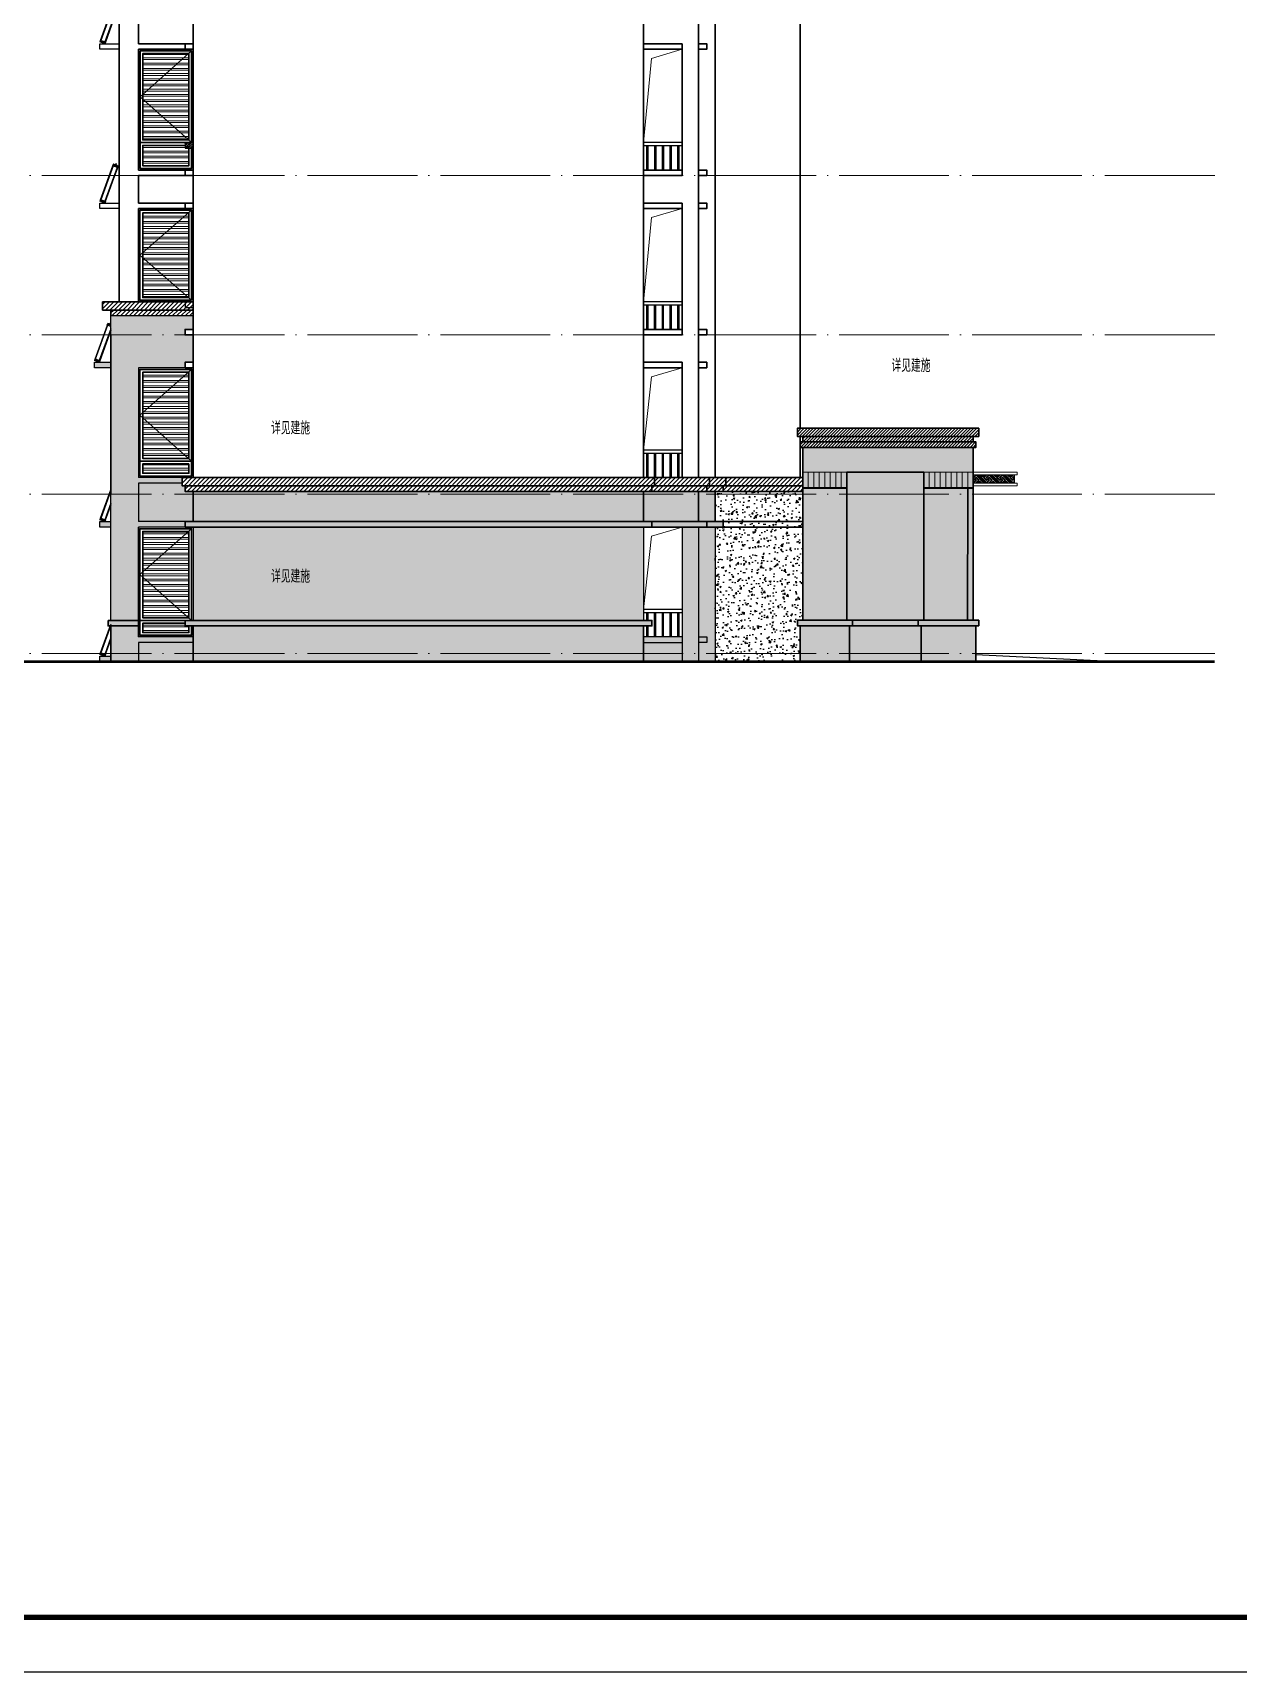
# Model space of a CAD drawing. Extents: x 27938 to 725830, y -209821 to 1628073.
# Drawn here: x 304195 to 326143, y -52418 to -22568 of the extents above; entities that cross this region are included whole.
import ezdxf
from ezdxf.xclip import XClip

# ---------------------------------------------------------------- set-up
doc = ezdxf.new("R2010")
doc.units = 0
doc.header["$LTSCALE"] = 1000
doc.header["$MEASUREMENT"] = 0
doc.header["$XCLIPFRAME"] = 0
doc.linetypes.add('DOTE', pattern=[2.42, 2, -0.2, 0.02, -0.2])
for name, color, linetype in [('3-剖面填充（细）', 250, 'Continuous'), ('5-平立面看线1', 45, 'Continuous'), ('PUB_TEXT', 4, 'Continuous'), ('Stair-栏杆', 142, 'Continuous'), ('图框', 140, 'Continuous'), ('实线层', 7, 'Continuous'), ('看线', 251, 'Continuous')]:
    doc.layers.add(name, color=color, linetype=linetype)
for name, color, linetype, lineweight in [('DOTE', 19, 'DOTE', 9), ('WINDOW', 144, 'Continuous', 15), ('栏杆', 163, 'Continuous', 5), ('立面-中轮廓线', 213, 'Continuous', 35), ('立面-普通轮廓', 7, 'Continuous', 18), ('立面-洞口示意', 152, 'Continuous', 13), ('立面-窗', 129, 'Continuous', 30), ('立面-窗开启线', 250, 'Continuous', 13)]:
    doc.layers.add(name, color=color, linetype=linetype, lineweight=lineweight)
doc.layers.add('yichutu', color=7, linetype='Continuous', true_color=0xffffff, plot=False)
doc.styles.add('_TCH_AXIS', font='COMPLEX', dxfattribs={"bigfont": 'GBCBIG'})

# ---------------------------------------------------------------- blocks, each defined once
blk = doc.blocks.new('TK')
at = {"layer": '图框'}
blk.add_lwpolyline([(465375, 548714), (549475, 548714), (549475, 489314), (465375, 489314)], close=True, dxfattribs=at)
blk.add_lwpolyline([(465375, 548714), (549475, 548714), (549475, 489314), (465375, 489314)], close=True, dxfattribs=at)
at = {"layer": '图框', "const_width": 100}
blk.add_lwpolyline([(548475, 490314), (548475, 547714), (467875, 547714), (467875, 490314)], close=True, dxfattribs=at)
blk = doc.blocks.new('yct-841-594-84100-59399.9999999999-100-1000.0')
at = {"layer": 'yichutu', "color": 7, "true_color": 0xffffff}
blk.add_lwpolyline([(0, 0), (0, 59400), (84100, 59400), (84100, 0)], close=True, dxfattribs=at)
blk = doc.blocks.new('A$C72460D02')
at = {"layer": '立面-窗开启线', "ltscale": 0.5, "true_color": 0x88471b}
h = blk.add_hatch(dxfattribs=at)
h.set_pattern_fill('ANSI32', color=36, scale=20, angle=135)
h.set_pattern_definition([(180, (-608810.5, -8451.04), (-7e-15, -95.25), []), (180, (-608842.25, -8419.29), (-7e-15, -95.25), [])])
edge = h.paths.add_edge_path()
edge.add_line((80, -98), (80, -1650))
edge.add_line((80, -1650), (920, -1650))
edge.add_line((920, -1646), (920, -80))
edge.add_line((920, -80), (80, -80))
h = blk.add_hatch(dxfattribs=at)
h.set_pattern_fill('ANSI32', color=36, scale=20, angle=135)
h.set_pattern_definition([(180, (-608810.5, -10146.04), (-7e-15, -95.25), []), (180, (-608842.25, -10114.29), (-7e-15, -95.25), [])])
edge = h.paths.add_edge_path()
edge.add_line((80, -1750), (80, -1920))
edge.add_line((80, -1920), (920, -1920))
edge.add_line((920, -1919), (920, -1750))
edge.add_line((920, -1750), (80, -1750))
at = {"layer": '立面-普通轮廓'}
blk.add_lwpolyline([(1000, -2000), (0, -2000), (0, 0), (1000, 0)], close=True, dxfattribs=at)
at = {"layer": '立面-窗'}
for points in [[(970, -1700), (30, -1700), (30, -30), (970, -30)], [(920, -1650), (80, -1650), (80, -80), (920, -80)], [(970, -1700), (30, -1700), (30, -1970), (970, -1970)], [(920, -1750), (80, -1750), (80, -1920), (920, -1920)]]:
    blk.add_lwpolyline(points, close=True, dxfattribs=at)
at = {"layer": '立面-窗开启线', "ltscale": 0.5}
blk.add_lwpolyline([(970, -30), (30, -865), (970, -1700)], dxfattribs=at)
blk = doc.blocks.new('A$C42D31391')
at = {"layer": '立面-窗开启线', "ltscale": 0.5, "true_color": 0x88471b}
h = blk.add_hatch(dxfattribs=at)
h.set_pattern_fill('ANSI32', color=36, scale=20, angle=135)
h.set_pattern_definition([(180, (-608810.5, -11651.04), (-7e-15, -95.25), []), (180, (-608842.25, -11619.29), (-7e-15, -95.25), [])])
edge = h.paths.add_edge_path()
edge.add_line((80, -80), (80, -1620))
edge.add_line((80, -1620), (920, -1620))
edge.add_line((920, -1614), (920, -80))
edge.add_line((920, -80), (80, -80))
at = {"layer": '立面-普通轮廓'}
blk.add_lwpolyline([(1000, -1700), (0, -1700), (0, 0), (1000, 0)], close=True, dxfattribs=at)
at = {"layer": '立面-窗'}
for points in [[(970, -1670), (30, -1670), (30, -30), (970, -30)], [(920, -1620), (80, -1620), (80, -80), (920, -80)]]:
    blk.add_lwpolyline(points, close=True, dxfattribs=at)
at = {"layer": '立面-窗开启线', "ltscale": 0.5}
blk.add_lwpolyline([(970, -30), (30, -850), (970, -1670)], dxfattribs=at)
blk = doc.blocks.new('A$C01192DFB')
at = {"layer": '实线层', "color": 5}
for p, q in [((-469, -397), (-244, 220)), ((-468, -397), (-243, 220)), ((-243, 220), (-468, -397)), ((-240, 219), (-465, -398)), ((-240, 219), (-464, -398)), ((-166, 192), (-391, -425)), ((-166, 192), (-390, -425)), ((-382, -428), (-157, 189)), ((-157, 189), (-381, -429)), ((-381, -429), (-156, 189)), ((-245, 221), (-235, 249)), ((-245, 221), (-235, 249)), ((-155, 188), (-245, 221)), ((-147, 211), (-237, 244)), ((-147, 212), (-236, 244)), ((-145, 216), (-235, 249)), ((-145, 217), (-235, 249)), ((-235, 249), (-235, 249)), ((-220, 221), (-219, 224)), ((-218, 219), (-220, 221)), ((-219, 214), (-214, 228)), ((-219, 224), (-216, 224)), ((-215, 219), (-218, 219)), ((-216, 224), (-214, 222)), ((-214, 222), (-215, 219)), ((-196, 238), (-203, 238)), ((-177, 228), (-203, 238)), ((-196, 238), (-189, 258)), ((-196, 238), (-181, 233)), ((-174, 252), (-189, 258)), ((-181, 233), (-174, 252)), ((-181, 233), (-177, 228)), ((-179, 200), (-174, 214)), ((-179, 206), (-178, 209)), ((-177, 204), (-179, 206)), ((-178, 209), (-176, 209)), ((-175, 204), (-177, 204)), ((-176, 209), (-174, 207)), ((-174, 207), (-175, 204)), ((-155, 188), (-145, 217)), ((-155, 188), (-145, 216)), ((-145, 216), (-145, 216)), ((-470, -396), (-480, -424)), ((-469, -397), (-480, -425)), ((-480, -424), (-480, -424)), ((-390, -457), (-480, -425)), ((-390, -457), (-480, -425)), ((-388, -453), (-478, -420)), ((-389, -453), (-478, -420)), ((-380, -429), (-470, -396)), ((-380, -429), (-468, -397)), ((-446, -408), (-451, -422)), ((-450, -413), (-451, -415)), ((-451, -415), (-449, -418)), ((-447, -412), (-450, -413)), ((-449, -418), (-447, -417)), ((-446, -414), (-447, -412)), ((-447, -417), (-446, -414)), ((-407, -429), (-408, -431)), ((-408, -431), (-406, -433)), ((-402, -424), (-407, -438)), ((-404, -428), (-407, -429)), ((-406, -433), (-403, -433)), ((-402, -430), (-404, -428)), ((-403, -433), (-402, -430)), ((-380, -429), (-390, -457)), ((-380, -429), (-390, -457)), ((-390, -457), (-390, -457))]:
    blk.add_line(p, q, dxfattribs=at)
for points in [[(-237, 244), (-237, 244), (-237, 244), (-236, 244), (-236, 244)], [(-147, 211), (-147, 212), (-147, 212), (-147, 212), (-147, 212)], [(-478, -420), (-478, -420), (-478, -420), (-478, -420), (-478, -420)], [(-388, -453), (-388, -453), (-388, -453), (-389, -453), (-389, -453)]]:
    blk.add_lwpolyline(points, dxfattribs=at)
for centre, radius in [((-217, 221), 10), ((-217, 221), 9.5), ((-177, 207), 10), ((-177, 207), 9.5), ((-448, -415), 9.5), ((-448, -415), 10), ((-405, -431), 10), ((-405, -431), 9.5)]:
    blk.add_circle(centre, radius, dxfattribs=at)
for centre, start, end in [((-235, 249), 70, 160), ((-145, 216), 340, 70), ((-480, -424), 160, 250), ((-390, -457), 250, 340)]:
    blk.add_arc(centre, 0.5, start, end, dxfattribs=at)
blk = doc.blocks.new('A$C51FD5CF4')
at = {"layer": '立面-窗开启线', "ltscale": 0.5, "true_color": 0x88471b}
h = blk.add_hatch(dxfattribs=at)
h.set_pattern_fill('ANSI32', color=36, scale=20, angle=135)
h.set_pattern_definition([(180, (-610810.5, -11532.04), (-7e-15, -95.25), []), (180, (-610842.25, -11500.29), (-7e-15, -95.25), [])])
edge = h.paths.add_edge_path()
edge.add_line((-920, -80), (-920, -1650))
edge.add_line((-920, -1650), (-80, -1650))
edge.add_line((-80, -1650), (-80, -80))
edge.add_line((-80, -80), (-920, -80))
h = blk.add_hatch(dxfattribs=at)
h.set_pattern_fill('ANSI32', color=36, scale=20, angle=135)
h.set_pattern_definition([(180, (-610810.5, -13227.04), (-7e-15, -95.25), []), (180, (-610842.25, -13195.29), (-7e-15, -95.25), [])])
edge = h.paths.add_edge_path()
edge.add_line((-920, -1750), (-920, -2120))
edge.add_line((-920, -2120), (-80, -2120))
edge.add_line((-80, -2118), (-80, -1750))
edge.add_line((-80, -1750), (-920, -1750))
at = {"layer": '立面-普通轮廓'}
blk.add_lwpolyline([(0, -2200), (-1000, -2200), (-1000, 0), (0, 0)], close=True, dxfattribs=at)
at = {"layer": '立面-窗'}
for points in [[(-30, -1700), (-970, -1700), (-970, -30), (-30, -30)], [(-80, -1650), (-920, -1650), (-920, -80), (-80, -80)], [(-30, -1700), (-970, -1700), (-970, -2170), (-30, -2170)], [(-80, -1750), (-920, -1750), (-920, -2120), (-80, -2120)]]:
    blk.add_lwpolyline(points, close=True, dxfattribs=at)
at = {"layer": '立面-窗开启线', "ltscale": 0.5}
blk.add_lwpolyline([(-30, -30), (-970, -865), (-30, -1700)], dxfattribs=at)
blk = doc.blocks.new('GDGDGD')
at = {"color": 7}
blk.add_lwpolyline([(350024, 14640), (349874, 14640), (349874, 14540), (350024, 14540)], dxfattribs=at)
at = {"layer": 'Stair-栏杆'}
for p, q in [((358924, 14640), (358224, 14640)), ((358924, 14580), (358224, 14580))]:
    blk.add_line(p, q, dxfattribs=at)
for points in [[(358279, 14580), (358279, 14140)], [(358309, 14140), (358309, 14580)], [(358419, 14580), (358419, 14140)], [(358449, 14140), (358449, 14580)], [(358559, 14580), (358559, 14140)], [(358589, 14140), (358589, 14580)], [(358699, 14580), (358699, 14140)], [(358729, 14140), (358729, 14580)], [(358839, 14580), (358839, 14140)], [(358869, 14140), (358869, 14580)]]:
    blk.add_lwpolyline(points, dxfattribs=at)
at = {"layer": '看线', "color": 2, "ltscale": 0.5}
blk.add_lwpolyline([(348674, 16340), (348324, 16340), (348324, 16440), (348674, 16440)], dxfattribs=at)
at = {"layer": '立面-中轮廓线'}
for p, q in [((348674, 16940), (348674, 14040)), ((349024, 16940), (349024, 16440)), ((350024, 16940), (350024, 14040)), ((358224, 16940), (358224, 14040)), ((359224, 16940), (359224, 14040)), ((359524, 16940), (359524, 14040)), ((361074, 16940), (361074, 14040)), ((350024, 16440), (349024, 16440)), ((358924, 16440), (358924, 14040)), ((349024, 16340), (349024, 14140)), ((350024, 16340), (349024, 16340)), ((350024, 14140), (349024, 14140)), ((350024, 14040), (349024, 14040))]:
    blk.add_line(p, q, dxfattribs=at)
for points in [[(350024, 16440), (349874, 16440), (349874, 16340), (350024, 16340)], [(359224, 16440), (359374, 16440), (359374, 16340), (359224, 16340)], [(350024, 14140), (349874, 14140), (349874, 14040), (350024, 14040)], [(359224, 14140), (359374, 14140), (359374, 14040), (359224, 14040)]]:
    blk.add_lwpolyline(points, close=True, dxfattribs=at)
for points in [[(358924, 16440), (358224, 16440)], [(358224, 16340), (358924, 16340)], [(358924, 14140), (358224, 14140)], [(358224, 14040), (358924, 14040)]]:
    blk.add_lwpolyline(points, dxfattribs=at)
ref = blk.add_blockref('A$C01192DFB', (348804, 16897))
XClip(ref).set_block_clipping_path([(-480.0299541872, -457.2449296495), (-130.0294295369, 313.7550703502)])
ref = blk.add_blockref('A$C51FD5CF4', (350024, 16340))
XClip(ref).set_block_clipping_path([(-0.0000093556, 0.0374167055), (-999.9999999993, 0.0374167055), (-999.9999999993, -2199.9999999997), (-0.0000093557, -2199.9999999997), (0.0000000006, -1799.9999999997), (-150.0000093557, -1799.9999999997), (-150.0000093557, -1700.0000000005), (0.0000000006, -1700.0000000004)])
blk = doc.blocks.new('A$C0A34545E')
at = {"layer": '栏杆'}
for p, q in [((0, 450), (0, 360)), ((345, 450), (345, 360)), ((0, 0), (0, 90)), ((157.5, 37.5), (157.5, 412.5)), ((187.5, 37.5), (187.5, 412.5)), ((345, 0), (345, 90))]:
    blk.add_line(p, q, dxfattribs=at)
for points in [[(0, 450), (345, 450)], [(0, 360), (37.5, 360)], [(0, 90), (37.5, 90)], [(0, 0), (345, 0)], [(37.5, 360), (37.5, 412.5)], [(37.5, 412.5), (157.5, 412.5)], [(37.5, 90), (37.5, 37.5)], [(37.5, 37.5), (157.5, 37.5)], [(307.5, 412.5), (187.5, 412.5)], [(307.5, 37.5), (187.5, 37.5)], [(307.5, 360), (307.5, 412.5)], [(345, 360), (307.5, 360)], [(345, 90), (307.5, 90)], [(307.5, 90), (307.5, 37.5)]]:
    blk.add_lwpolyline(points, dxfattribs=at)
blk = doc.blocks.new('A$C18B76059')
at = {"layer": '栏杆', "xscale": -1}
for p in [(397, 4590), (1927, 4590), (3457, 4590), (3967, 4590), (4477, 4590), (6007, 4590), (6517, 4590), (7537, 4590), (8047, 4590), (652, 3825), (1672, 3825), (2692, 3825), (3712, 3825), (4732, 3825), (5752, 3825), (6772, 3825), (7792, 3825), (397, 3570), (652, 3315), (1672, 3315), (1927, 3570), (2692, 3315), (3457, 3570), (3712, 3315), (3967, 3570), (4477, 3570), (4732, 3315), (5752, 3315), (6007, 3570), (6517, 3570), (6772, 3315), (7537, 3570), (7792, 3315), (8047, 3570), (397, 3060), (1927, 3060), (3457, 3060), (3967, 3060), (4477, 3060), (6007, 3060), (6517, 3060), (7537, 3060), (8047, 3060), (397, 2550), (397, 2550), (1927, 2550), (1927, 2550), (3457, 2550), (3457, 2550), (3967, 2550), (3967, 2550), (4477, 2550), (4477, 2550), (6007, 2550), (6007, 2550), (6517, 2550), (6517, 2550), (7537, 2550), (7537, 2550), (8047, 2550), (8047, 2550), (397, 1530), (397, 1530), (652, 1785), (1672, 1785), (1927, 1530), (1927, 1530), (2692, 1785), (3457, 1530), (3457, 1530), (3712, 1785), (3967, 1530), (3967, 1530), (4477, 1530), (4477, 1530), (4732, 1785), (5752, 1785), (6007, 1530), (6007, 1530), (6517, 1530), (6517, 1530), (6772, 1785), (7537, 1530), (7537, 1530), (7792, 1785), (8047, 1530), (8047, 1530), (397, 1020), (652, 1275), (1672, 1275), (1927, 1020), (2692, 1275), (3457, 1020), (3712, 1275), (3967, 1020), (4477, 1020), (4732, 1275), (5752, 1275), (6007, 1020), (6517, 1020), (6772, 1275), (7537, 1020), (7792, 1275), (8047, 1020), (397, 510), (1927, 510), (3457, 510), (3967, 510), (4477, 510), (6007, 510), (6517, 510), (7537, 510), (8047, 510), (652, 255), (1672, 255), (2692, 255), (3712, 255), (4732, 255), (5752, 255), (6772, 255), (7792, 255)]:
    blk.add_blockref('A$C0A34545E', p, dxfattribs=at)
at = {"layer": '栏杆'}
for p in [(562, 4590), (1072, 4590), (2092, 4590), (2602, 4590), (4642, 4590), (5152, 4590), (6682, 4590), (8212, 4590), (817, 3825), (1837, 3825), (2857, 3825), (3877, 3825), (4897, 3825), (5917, 3825), (6937, 3825), (7957, 3825), (562, 3570), (817, 3315), (1072, 3570), (1837, 3315), (2092, 3570), (2602, 3570), (2857, 3315), (3877, 3315), (4642, 3570), (4897, 3315), (5152, 3570), (5917, 3315), (6682, 3570), (6937, 3315), (7957, 3315), (8212, 3570), (562, 3060), (1072, 3060), (2092, 3060), (2602, 3060), (4642, 3060), (5152, 3060), (6682, 3060), (8212, 3060), (562, 2550), (562, 2550), (1072, 2550), (1072, 2550), (2092, 2550), (2092, 2550), (2602, 2550), (2602, 2550), (4642, 2550), (4642, 2550), (5152, 2550), (5152, 2550), (6682, 2550), (6682, 2550), (8212, 2550), (8212, 2550), (562, 1530), (562, 1530), (817, 1785), (1072, 1530), (1072, 1530), (1837, 1785), (2092, 1530), (2092, 1530), (2602, 1530), (2602, 1530), (2857, 1785), (3877, 1785), (4642, 1530), (4642, 1530), (4897, 1785), (5152, 1530), (5152, 1530), (5917, 1785), (6682, 1530), (6682, 1530), (6937, 1785), (7957, 1785), (8212, 1530), (8212, 1530), (562, 1020), (817, 1275), (1072, 1020), (1837, 1275), (2092, 1020), (2602, 1020), (2857, 1275), (3877, 1275), (4642, 1020), (4897, 1275), (5152, 1020), (5917, 1275), (6682, 1020), (6937, 1275), (7957, 1275), (8212, 1020), (562, 510), (1072, 510), (2092, 510), (2602, 510), (4642, 510), (5152, 510), (6682, 510), (8212, 510), (817, 255), (1837, 255), (2857, 255), (3877, 255), (4897, 255), (5917, 255), (6937, 255), (7957, 255)]:
    blk.add_blockref('A$C0A34545E', p, dxfattribs=at)
for p, rotation in [((0, 4732), 270), ((397, 4530), 180), ((652, 4785), 180), ((1672, 4785), 180), ((1530, 4732), 270), ((1927, 4530), 180), ((2692, 4785), 180), ((3060, 4732), 270), ((3457, 4530), 180), ((3712, 4785), 180), ((3570, 4732), 270), ((3967, 4530), 180), ((4080, 4732), 270), ((4477, 4530), 180), ((4732, 4785), 180), ((5752, 4785), 180), ((5610, 4732), 270), ((6007, 4530), 180), ((6120, 4732), 270), ((6517, 4530), 180), ((6772, 4785), 180), ((7140, 4732), 270), ((7537, 4530), 180), ((7792, 4785), 180), ((7650, 4732), 270), ((8047, 4530), 180), ((255, 4477), 270), ((960, 3877), 90), ((1470, 3877), 90), ((1275, 4477), 270), ((2490, 3877), 90), ((2295, 4477), 270), ((3000, 3877), 90), ((3315, 4477), 270), ((4335, 4477), 270), ((5040, 3877), 90), ((5550, 3877), 90), ((5355, 4477), 270), ((6375, 4477), 270), ((7080, 3877), 90), ((7395, 4477), 270), ((8610, 3877), 90), ((397, 4020), 180), ((652, 3765), 180), ((960, 3367), 90), ((1215, 3622), 90), ((1470, 3367), 90), ((1672, 3765), 180), ((1927, 4020), 180), ((2235, 3622), 90), ((2490, 3367), 90), ((2692, 3765), 180), ((3000, 3367), 90), ((3255, 3622), 90), ((3457, 4020), 180), ((3712, 3765), 180), ((3967, 4020), 180), ((4275, 3622), 90), ((4477, 4020), 180), ((4732, 3765), 180), ((5040, 3367), 90), ((5295, 3622), 90), ((5550, 3367), 90), ((5752, 3765), 180), ((6007, 4020), 180), ((6315, 3622), 90), ((6517, 4020), 180), ((6772, 3765), 180), ((7080, 3367), 90), ((7335, 3622), 90), ((7537, 4020), 180), ((7792, 3765), 180), ((8047, 4020), 180), ((8355, 3622), 90), ((8610, 3367), 90), ((0, 3202), 270), ((397, 3510), 180), ((397, 3510), 180), ((255, 3457), 270), ((652, 3255), 180), ((1275, 3457), 270), ((1672, 3255), 180), ((1530, 3202), 270), ((1927, 3510), 180), ((1927, 3510), 180), ((2295, 3457), 270), ((2692, 3255), 180), ((3060, 3202), 270), ((3457, 3510), 180), ((3457, 3510), 180), ((3315, 3457), 270), ((3712, 3255), 180), ((3570, 3202), 270), ((3967, 3510), 180), ((3967, 3510), 180), ((4080, 3202), 270), ((4477, 3510), 180), ((4477, 3510), 180), ((4335, 3457), 270), ((4732, 3255), 180), ((5355, 3457), 270), ((5752, 3255), 180), ((5610, 3202), 270), ((6007, 3510), 180), ((6007, 3510), 180), ((6120, 3202), 270), ((6517, 3510), 180), ((6517, 3510), 180), ((6375, 3457), 270), ((6772, 3255), 180), ((7140, 3202), 270), ((7537, 3510), 180), ((7537, 3510), 180), ((7395, 3457), 270), ((7792, 3255), 180), ((7650, 3202), 270), ((8047, 3510), 180), ((8047, 3510), 180), ((0, 2692), 270), ((652, 2745), 180), ((1215, 2602), 90), ((1672, 2745), 180), ((1530, 2692), 270), ((2235, 2602), 90), ((2692, 2745), 180), ((3255, 2602), 90), ((3060, 2692), 270), ((3712, 2745), 180), ((3570, 2692), 270), ((4275, 2602), 90), ((4080, 2692), 270), ((4732, 2745), 180), ((5295, 2602), 90), ((5752, 2745), 180), ((5610, 2692), 270), ((6315, 2602), 90), ((6120, 2692), 270), ((6772, 2745), 180), ((7335, 2602), 90), ((7140, 2692), 270), ((7792, 2745), 180), ((7650, 2692), 270), ((8355, 2602), 90), ((397, 2490), 180), ((255, 2437), 270), ((1275, 2437), 270), ((1927, 2490), 180), ((2295, 2437), 270), ((3457, 2490), 180), ((3315, 2437), 270), ((3967, 2490), 180), ((4477, 2490), 180), ((4335, 2437), 270), ((5355, 2437), 270), ((6007, 2490), 180), ((6517, 2490), 180), ((6375, 2437), 270), ((7537, 2490), 180), ((7395, 2437), 270), ((8047, 2490), 180), ((397, 1980), 180), ((960, 1837), 90), ((1215, 1582), 90), ((1470, 1837), 90), ((1927, 1980), 180), ((2235, 1582), 90), ((2490, 1837), 90), ((3000, 1837), 90), ((3255, 1582), 90), ((3457, 1980), 180), ((3967, 1980), 180), ((4275, 1582), 90), ((4477, 1980), 180), ((5040, 1837), 90), ((5295, 1582), 90), ((5550, 1837), 90), ((6007, 1980), 180), ((6315, 1582), 90), ((6517, 1980), 180), ((7080, 1837), 90), ((7335, 1582), 90), ((7537, 1980), 180), ((8047, 1980), 180), ((8355, 1582), 90), ((8610, 1837), 90), ((0, 1672), 270), ((397, 1470), 180), ((255, 1417), 270), ((652, 1725), 180), ((1275, 1417), 270), ((1672, 1725), 180), ((1530, 1672), 270), ((1927, 1470), 180), ((2295, 1417), 270), ((2692, 1725), 180), ((3060, 1672), 270), ((3457, 1470), 180), ((3315, 1417), 270), ((3712, 1725), 180), ((3570, 1672), 270), ((3967, 1470), 180), ((4080, 1672), 270), ((4477, 1470), 180), ((4335, 1417), 270), ((4732, 1725), 180), ((5355, 1417), 270), ((5752, 1725), 180), ((5610, 1672), 270), ((6007, 1470), 180), ((6120, 1672), 270), ((6517, 1470), 180), ((6375, 1417), 270), ((6772, 1725), 180), ((7140, 1672), 270), ((7537, 1470), 180), ((7395, 1417), 270), ((7792, 1725), 180), ((7650, 1672), 270), ((8047, 1470), 180), ((0, 1162), 270), ((652, 1215), 180), ((1215, 562), 90), ((1672, 1215), 180), ((1530, 1162), 270), ((2235, 562), 90), ((2692, 1215), 180), ((3255, 562), 90), ((3060, 1162), 270), ((3712, 1215), 180), ((3570, 1162), 270), ((4275, 562), 90), ((4080, 1162), 270), ((4732, 1215), 180), ((5295, 562), 90), ((5752, 1215), 180), ((5610, 1162), 270), ((6315, 562), 90), ((6120, 1162), 270), ((6772, 1215), 180), ((7335, 562), 90), ((7140, 1162), 270), ((7792, 1215), 180), ((7650, 1162), 270), ((8355, 562), 90), ((397, 450), 180), ((960, 307), 90), ((1470, 307), 90), ((1927, 450), 180), ((2490, 307), 90), ((3000, 307), 90), ((3457, 450), 180), ((3967, 450), 180), ((4477, 450), 180), ((5040, 307), 90), ((5550, 307), 90), ((6007, 450), 180), ((6517, 450), 180), ((7080, 307), 90), ((7537, 450), 180), ((8047, 450), 180), ((8610, 307), 90)]:
    blk.add_blockref('A$C0A34545E', p, dxfattribs=dict(at, rotation=rotation))
at = {"layer": '栏杆', "xscale": -1}
for p, rotation in [((960, 4732), 90), ((562, 4530), 180), ((817, 4785), 180), ((1470, 4732), 90), ((1072, 4530), 180), ((1837, 4785), 180), ((2490, 4732), 90), ((2092, 4530), 180), ((3000, 4732), 90), ((2602, 4530), 180), ((2857, 4785), 180), ((3877, 4785), 180), ((5040, 4732), 90), ((4642, 4530), 180), ((4897, 4785), 180), ((5550, 4732), 90), ((5152, 4530), 180), ((5917, 4785), 180), ((7080, 4732), 90), ((6682, 4530), 180), ((6937, 4785), 180), ((7957, 4785), 180), ((8610, 4732), 90), ((8212, 4530), 180), ((0, 3877), 270), ((1215, 4477), 90), ((1530, 3877), 270), ((2235, 4477), 90), ((3255, 4477), 90), ((3060, 3877), 270), ((3570, 3877), 270), ((4275, 4477), 90), ((4080, 3877), 270), ((5295, 4477), 90), ((5610, 3877), 270), ((6315, 4477), 90), ((6120, 3877), 270), ((7335, 4477), 90), ((7140, 3877), 270), ((7650, 3877), 270), ((8355, 4477), 90), ((0, 3367), 270), ((255, 3622), 270), ((562, 4020), 180), ((817, 3765), 180), ((1072, 4020), 180), ((1275, 3622), 270), ((1530, 3367), 270), ((1837, 3765), 180), ((2092, 4020), 180), ((2295, 3622), 270), ((2602, 4020), 180), ((2857, 3765), 180), ((3060, 3367), 270), ((3315, 3622), 270), ((3570, 3367), 270), ((3877, 3765), 180), ((4080, 3367), 270), ((4335, 3622), 270), ((4642, 4020), 180), ((4897, 3765), 180), ((5152, 4020), 180), ((5355, 3622), 270), ((5610, 3367), 270), ((5917, 3765), 180), ((6120, 3367), 270), ((6375, 3622), 270), ((6682, 4020), 180), ((6937, 3765), 180), ((7140, 3367), 270), ((7395, 3622), 270), ((7650, 3367), 270), ((7957, 3765), 180), ((8212, 4020), 180), ((960, 3202), 90), ((562, 3510), 180), ((562, 3510), 180), ((1215, 3457), 90), ((817, 3255), 180), ((1470, 3202), 90), ((1072, 3510), 180), ((1072, 3510), 180), ((2235, 3457), 90), ((1837, 3255), 180), ((2490, 3202), 90), ((2092, 3510), 180), ((2092, 3510), 180), ((3000, 3202), 90), ((2602, 3510), 180), ((2602, 3510), 180), ((3255, 3457), 90), ((2857, 3255), 180), ((4275, 3457), 90), ((3877, 3255), 180), ((5040, 3202), 90), ((4642, 3510), 180), ((4642, 3510), 180), ((5295, 3457), 90), ((4897, 3255), 180), ((5550, 3202), 90), ((5152, 3510), 180), ((5152, 3510), 180), ((6315, 3457), 90), ((5917, 3255), 180), ((7080, 3202), 90), ((6682, 3510), 180), ((6682, 3510), 180), ((7335, 3457), 90), ((6937, 3255), 180), ((8355, 3457), 90), ((7957, 3255), 180), ((8610, 3202), 90), ((8212, 3510), 180), ((8212, 3510), 180), ((255, 2602), 270), ((960, 2692), 90), ((817, 2745), 180), ((1470, 2692), 90), ((1275, 2602), 270), ((1837, 2745), 180), ((2490, 2692), 90), ((2295, 2602), 270), ((3000, 2692), 90), ((2857, 2745), 180), ((3315, 2602), 270), ((3877, 2745), 180), ((4335, 2602), 270), ((5040, 2692), 90), ((4897, 2745), 180), ((5550, 2692), 90), ((5355, 2602), 270), ((5917, 2745), 180), ((6375, 2602), 270), ((7080, 2692), 90), ((6937, 2745), 180), ((7395, 2602), 270), ((7957, 2745), 180), ((8610, 2692), 90), ((562, 2490), 180), ((1215, 2437), 90), ((1072, 2490), 180), ((2235, 2437), 90), ((2092, 2490), 180), ((2602, 2490), 180), ((3255, 2437), 90), ((4275, 2437), 90), ((4642, 2490), 180), ((5295, 2437), 90), ((5152, 2490), 180), ((6315, 2437), 90), ((6682, 2490), 180), ((7335, 2437), 90), ((8355, 2437), 90), ((8212, 2490), 180), ((0, 1837), 270), ((255, 1582), 270), ((562, 1980), 180), ((1072, 1980), 180), ((1275, 1582), 270), ((1530, 1837), 270), ((2092, 1980), 180), ((2295, 1582), 270), ((2602, 1980), 180), ((3060, 1837), 270), ((3315, 1582), 270), ((3570, 1837), 270), ((4080, 1837), 270), ((4335, 1582), 270), ((4642, 1980), 180), ((5152, 1980), 180), ((5355, 1582), 270), ((5610, 1837), 270), ((6120, 1837), 270), ((6375, 1582), 270), ((6682, 1980), 180), ((7140, 1837), 270), ((7395, 1582), 270), ((7650, 1837), 270), ((8212, 1980), 180), ((960, 1672), 90), ((562, 1470), 180), ((1215, 1417), 90), ((817, 1725), 180), ((1470, 1672), 90), ((1072, 1470), 180), ((2235, 1417), 90), ((1837, 1725), 180), ((2490, 1672), 90), ((2092, 1470), 180), ((3000, 1672), 90), ((2602, 1470), 180), ((3255, 1417), 90), ((2857, 1725), 180), ((4275, 1417), 90), ((3877, 1725), 180), ((5040, 1672), 90), ((4642, 1470), 180), ((5295, 1417), 90), ((4897, 1725), 180), ((5550, 1672), 90), ((5152, 1470), 180), ((6315, 1417), 90), ((5917, 1725), 180), ((7080, 1672), 90), ((6682, 1470), 180), ((7335, 1417), 90), ((6937, 1725), 180), ((8355, 1417), 90), ((7957, 1725), 180), ((8610, 1672), 90), ((8212, 1470), 180), ((255, 562), 270), ((960, 1162), 90), ((817, 1215), 180), ((1470, 1162), 90), ((1275, 562), 270), ((1837, 1215), 180), ((2490, 1162), 90), ((2295, 562), 270), ((3000, 1162), 90), ((2857, 1215), 180), ((3315, 562), 270), ((3877, 1215), 180), ((4335, 562), 270), ((5040, 1162), 90), ((4897, 1215), 180), ((5550, 1162), 90), ((5355, 562), 270), ((5917, 1215), 180), ((6375, 562), 270), ((7080, 1162), 90), ((6937, 1215), 180), ((7395, 562), 270), ((7957, 1215), 180), ((8610, 1162), 90), ((0, 307), 270), ((562, 450), 180), ((1072, 450), 180), ((1530, 307), 270), ((2092, 450), 180), ((2602, 450), 180), ((3060, 307), 270), ((3570, 307), 270), ((4080, 307), 270), ((4642, 450), 180), ((5152, 450), 180), ((5610, 307), 270), ((6120, 307), 270), ((6682, 450), 180), ((7140, 307), 270), ((7650, 307), 270), ((8212, 450), 180)]:
    blk.add_blockref('A$C0A34545E', p, dxfattribs=dict(at, rotation=rotation))
blk = doc.blocks.new('A$C44424E64')
at = {"layer": 'WINDOW', "color": 8}
ref = blk.add_blockref('A$C18B76059', (1324, 1970), dxfattribs=dict(at, xscale=-0.6666666666666669, yscale=0.6666666666666669, zscale=0.6666666666666667, rotation=134.9999999999999))
XClip(ref).set_block_clipping_path([(3580.2591819495, 598.8396887576), (685.7145168341, 3493.3843538732), (526.6154910668, 3334.285328106), (3421.1601561825, 439.7406629905)])
ref = blk.add_blockref('A$C18B76059', (3968, 1970), dxfattribs=dict(at, xscale=-0.6666666666666669, yscale=0.6666666666666669, zscale=0.6666666666666667, rotation=134.9999999999999))
XClip(ref).set_block_clipping_path([(3580.2591819495, 598.8396887576), (518.7848702534, 3660.3140004537), (359.6858444863, 3501.2149746866), (3421.1601561825, 439.7406629905)])
ref = blk.add_blockref('A$C18B76059', (6613, 1970), dxfattribs=dict(at, xscale=-0.6666666666666669, yscale=0.6666666666666669, zscale=0.6666666666666667, rotation=134.9999999999999))
XClip(ref).set_block_clipping_path([(3580.2591819495, 598.8396887576), (518.7848702534, 3660.3140004537), (359.6858444863, 3501.2149746866), (3421.1601561825, 439.7406629905)])
ref = blk.add_blockref('A$C18B76059', (9257, 1970), dxfattribs=dict(at, xscale=-0.6666666666666669, yscale=0.6666666666666669, zscale=0.6666666666666667, rotation=134.9999999999999))
XClip(ref).set_block_clipping_path([(2983.3842314337, 1195.7146392731), (518.7848702534, 3660.3140004537), (359.6858444863, 3501.2149746866), (2824.2852056667, 1036.6156135062)])
blk = doc.blocks.new('FGDGFDGDDS')
at = {"layer": '3-剖面填充（细）'}
h = blk.add_hatch(dxfattribs=at)
h.set_pattern_fill('ANSI31', color=256, scale=25)
h.set_pattern_definition([(45, (-782968.27, -751843.338), (-28.0633004, 28.0633004), [])])
h.paths.add_polyline_path([(340700, 18737), (340700, 18837), (340750, 18837), (340750, 18937), (340650, 18937), (340650, 19087), (343951, 19087), (343951, 18937), (343851, 18937), (343851, 18837), (343901, 18837), (343901, 18737)])
at = {"layer": '3-剖面填充（细）', "true_color": 0x636466}
h = blk.add_hatch(dxfattribs=at)
h.set_pattern_fill('CROSS', color=251, scale=30)
h.set_pattern_definition([(0, (-24686.066, -145838.703), (47.625, 47.625), [23.8125, -71.4375]), (90, (-24674.16, -145850.61), (-47.625, 47.625), [23.8125, -71.4375])])
h.paths.add_polyline_path([(340700, 14837), (340700, 15490), (340650, 15490), (340650, 15590), (340751, 15590), (340750, 18737), (343850, 18737), (343851, 15590), (343950, 15590), (343951, 15490), (343900, 15490), (343900, 14990), (343900, 14990), (343900, 14837)])
for q in [(343900, 14959), (343901, 14834)]:
    blk.add_line((346350, 14837), q)
at = {"layer": '立面-中轮廓线', "color": 2}
for p, q in [((343850, 19087), (340750, 19087)), ((343850, 18937), (340750, 18937)), ((343850, 18837), (340750, 18837)), ((343850, 18737), (340750, 18737)), ((340750, 18287), (340750, 18737)), ((343850, 18737), (343850, 15590)), ((340751, 15590), (340750, 18287)), ((341550, 15590), (341551, 18287)), ((342952, 18287), (341551, 18287)), ((342952, 18287), (342952, 15590)), ((343751, 17987), (343750, 15590)), ((342851, 15590), (340650, 15590)), ((342951, 15590), (343850, 15590)), ((342851, 15490), (340650, 15490)), ((342901, 15490), (343900, 15490)), ((343901, 14838), (340700, 14838))]:
    blk.add_line(p, q, dxfattribs=at)
for points in [[(340750, 19087), (340650, 19087), (340650, 18937), (340750, 18937), (340750, 18837), (340700, 18837), (340700, 18737), (340750, 18737)], [(343851, 19087), (343951, 19087), (343951, 18937), (343851, 18937), (343851, 18837), (343901, 18837), (343901, 18737), (343851, 18737)], [(340700, 14838), (340700, 14990), (340700, 14990), (340700, 15490), (340650, 15490), (340650, 15590), (340751, 15590)], [(341601, 14838), (341601, 14990), (341601, 14990), (341601, 15490), (341651, 15490), (341651, 15590), (341550, 15590)], [(342901, 14838), (342901, 14990), (342901, 14990), (342901, 15490), (342851, 15490), (342851, 15590), (342951, 15590)], [(343901, 14837), (343900, 14990), (343900, 14990), (343901, 15490), (343951, 15490), (343951, 15590), (343850, 15590)]]:
    blk.add_lwpolyline(points, dxfattribs=at)
at = {"layer": '立面-普通轮廓', "color": 252, "true_color": 0x939598}
for p, q in [((340751, 18287), (341551, 18287)), ((340751, 18007), (340751, 18287)), ((340849, 18007), (340849, 18287)), ((340949, 18007), (340949, 18287)), ((341049, 18007), (341049, 18287)), ((341149, 18007), (341149, 18287)), ((341249, 18007), (341249, 18287)), ((341349, 18007), (341349, 18287)), ((341449, 18007), (341449, 18287)), ((341551, 18287), (341551, 18287)), ((341551, 18007), (341551, 18287)), ((342952, 18287), (343851, 18287)), ((342952, 18007), (342952, 18287)), ((343051, 18007), (343051, 18287)), ((343151, 18007), (343151, 18287)), ((343251, 18007), (343251, 18287)), ((343351, 18007), (343351, 18287)), ((343451, 18007), (343451, 18287)), ((343551, 18007), (343551, 18287)), ((343651, 18007), (343651, 18287)), ((343751, 18007), (343751, 18287)), ((343851, 18287), (343851, 18287)), ((343851, 18007), (343851, 18287)), ((340751, 18007), (341551, 18007)), ((340751, 17987), (341551, 17987)), ((340771, 18007), (340771, 17987)), ((341531, 18007), (341531, 17987)), ((342952, 18007), (343851, 18007)), ((342952, 17987), (343851, 17987)), ((342972, 18007), (342972, 17987)), ((343831, 18007), (343831, 17987))]:
    blk.add_line(p, q, dxfattribs=at)
at = {"layer": '立面-普通轮廓', "color": 4}
for p, q in [((343850, 18239), (344651, 18239)), ((343850, 18089), (344651, 18089))]:
    blk.add_line(p, q, dxfattribs=at)
blk.add_lwpolyline([(343850, 18289), (344651, 18289), (344651, 18239), (344601, 18239), (344601, 18089), (344651, 18089), (344651, 18039), (343850, 18039)], dxfattribs=at)
at = {"layer": '栏杆', "color": 8}
ref = blk.add_blockref('A$C44424E64', (344601, 18089), dxfattribs=dict(at, xscale=-1))
XClip(ref).set_block_clipping_path([(-0.0000000001, 0), (-0.0000000001, 75.001218815), (-0.0000000001, 118.6849224028), (-0.0000000001, 150.0008437444), (750.53298124, 149.9595289983), (750.2089675616, -0.8394176274)])

msp = doc.modelspace()

# ---------------------------------------------------------------- hatches: boundary and pattern name
at = {"layer": '3-剖面填充（细）'}
h = msp.add_hatch(dxfattribs=at)
h.set_pattern_fill('ANSI31', color=256, scale=15)
h.set_pattern_definition([(45, (-243341.421, -77844.084), (-16.8379802, 16.8379802), [])])
h.paths.add_polyline_path([(307116.6, -24668.1), (306966.6, -24668.1), (306966.6, -24568.1), (307116.6, -24568.1)])
h = msp.add_hatch(dxfattribs=at)
h.set_pattern_fill('混凝土', color=251, scale=40)
h.set_pattern_definition([(50, (-264754.92, -39132.08), (286.90407, -25.10085), [30, -330]), (355, (-264754.92, -39132.08), (-55.50053, 300.87685), [24, -264]), (100.4514, (-264731, -39134.18), (231.40375, 275.77582), [25.49608, -280.45684]), (46.1842, (-264754.92, -39052.1), (426.89642, -66.2076), [45, -495]), (96.6356, (-264719.35, -39057.6), (373.86508, 389.64715), [38.2441, -420.6852]), (351.1842, (-264754.9, -39052.1), (373.86478, 389.64744), [36, -396]), (21, (-264714.92, -39072.08), (238.76282, -161.04756), [30, -330]), (326, (-264714.92, -39072.08), (97.32613, 290.06002), [24, -264]), (71.4514, (-264695.02, -39085.5), (336.08905, 129.0122), [25.49608, -280.45684]), (37.5, (-264754.92, -39132.08), (4.863942, 133.157542), [0, -260.8, 0, -268, 0, -265]), (7.5, (-264754.92, -39132.08), (105.227815, 157.764685), [0, -152.8, 0, -254.8, 0, -101]), (327.5, (-264844.12, -39132.08), (213.528974, -9.021949), [0, -100, 0, -312, 0, -414]), (317.5, (-264884.12, -39132.08), (233.27447, 40.04199), [0, -130, 0, -207.2, 0, -294])])
h.paths.add_polyline_path([(306116.6, -31568), (307116.6, -31568.1), (307116.6, -33268.1), (306966.6, -33268.1), (306966.6, -33368.1), (307116.6, -33368.1), (307116.6, -33568.1), (306116.6, -33568.1)], flags=16)
h.paths.add_polyline_path([(315316.6, -31568.1), (316016.6, -31568.1), (316016.6, -33568.1), (315316.6, -33568.1), (315316.6, -33368.1), (315466.6, -33368.1), (315466.6, -33268.1), (315316.6, -33268.1)])
h.paths.add_polyline_path([(316766.6, -31468.1), (316766.6, -31568.1), (316616.6, -31568.1), (316616.6, -33368.1), (316616.6, -33368.1), (316616.6, -34018.1), (305416.6, -34018.1), (305416.6, -33918.1), (305616.6, -33918.1), (305616.6, -33368.1), (305566.6, -33368.1), (305566.6, -33268.1), (305616.6, -33268.1), (305616.6, -31568.1), (305416.6, -31568.1), (305416.6, -31468.1), (305616.6, -31468.1), (305616.6, -28668), (305316.6, -28668), (305316.6, -28568), (305616.6, -28568), (305616.6, -27718.1), (307116.6, -27718.1), (307116.6, -27968.1), (306966.6, -27968.1), (306966.6, -28068.1), (307116.6, -28068.1), (307116.6, -28568.1), (306966.6, -28568.1), (306966.6, -28668), (306116.6, -28668), (306116.6, -30668.1), (306916.6, -30668.1), (306916.6, -30818.1), (306966.6, -30818.1), (306966.6, -30918.1), (316616.6, -30918.1), (316616.6, -31468.1)])
h = msp.add_hatch(dxfattribs=at)
h.set_pattern_fill('ANSI31', color=256, scale=35)
h.set_pattern_definition([(45, (-127550, -72044.084), (-39.2886205, 39.2886205), [])])
h.paths.add_polyline_path([(307116.6, -27618.1), (307116.6, -27468.1), (305466.6, -27468.1), (305466.6, -27618.1)])
h = msp.add_hatch(dxfattribs=at)
h.set_pattern_fill('ANSI31', color=256, scale=35)
h.set_pattern_definition([(45, (-127400, -72194.084), (-39.2886205, 39.2886205), [])])
h.paths.add_polyline_path([(307116.6, -27718.1), (307116.6, -27618.1), (305616.6, -27618.1), (305616.6, -27718.1)])
h = msp.add_hatch(dxfattribs=at)
h.set_pattern_fill('ANSI31', color=256, scale=35)
h.set_pattern_definition([(45, (-138300, -75244.084), (-39.2886205, 39.2886205), [])])
h.paths.add_polyline_path([(306966.6, -30918.1), (306966.6, -30818.1), (306916.6, -30818.1), (306916.6, -30668.1), (316816.6, -30668.1), (316816.6, -30818.1), (316766.6, -30818.1), (316766.6, -30918.1)])
h = msp.add_hatch(dxfattribs=at)
h.set_pattern_fill('ANSI31', color=256, scale=35)
h.set_pattern_definition([(45, (-22533.89, -57544.084), (-39.2886205, 39.2886205), [])])
h.paths.add_polyline_path([(316766.6, -30818.1), (316816.6, -30818.1), (316816.6, -30668.1), (316766.6, -30668.1), (316766.6, -30668), (318216.5, -30668), (318216.5, -30918), (316766.6, -30918)])
h = msp.add_hatch(dxfattribs=at)
h.set_pattern_fill('混凝土', color=251, scale=40)
h.set_pattern_definition([(50, (-22533.9, -57544.08), (286.90407, -25.10085), [30, -330]), (355, (-22533.9, -57544.08), (-55.50053, 300.87685), [24, -264]), (100.4514, (-22509.98, -57546.18), (231.40375, 275.77582), [25.49608, -280.45684]), (46.1842, (-22533.9, -57464.1), (426.89642, -66.2076), [45, -495]), (96.6356, (-22498.3, -57469.6), (373.8651, 389.64715), [38.2441, -420.6852]), (351.1842, (-22533.9, -57464.1), (373.8648, 389.64744), [36, -396]), (21, (-22493.9, -57484.08), (238.76282, -161.04756), [30, -330]), (326, (-22493.9, -57484.08), (97.32613, 290.06002), [24, -264]), (71.4514, (-22474, -57497.5), (336.08905, 129.0122), [25.49608, -280.45684]), (37.5, (-22533.89, -57544.08), (4.863942, 133.15754), [0, -260.8, 0, -268, 0, -265]), (7.5, (-22533.89, -57544.08), (105.227815, 157.764685), [0, -152.8, 0, -254.8, 0, -101]), (327.5, (-22623.09, -57544.08), (213.528974, -9.02195), [0, -100, 0, -312, 0, -414]), (317.5, (-22663.09, -57544.08), (233.27447, 40.04199), [0, -130, 0, -207.2, 0, -294])])
h.paths.add_polyline_path([(318216.5, -30918), (318216.5, -33265), (318116.5, -33265), (318116.5, -33364.8), (318166.5, -33364.8), (318166.5, -34018.1), (316616.6, -34018.1), (316616.4, -31568.1), (316766.6, -31568.1), (316766.6, -31468.1), (316616.6, -31468.1), (316616.6, -30918.1)])

# ---------------------------------------------------------------- linework, layer by layer
at = {"color": 7}
msp.add_lwpolyline([(307116.6, -27468.1), (306966.6, -27468.1), (306966.6, -27568.1), (307116.6, -27568.1)], dxfattribs=at)
at = {"layer": '3-剖面填充（细）'}
msp.add_line((305616.6, -27718.1), (307116.6, -27718.1), dxfattribs=at)
at = {"layer": '5-平立面看线1', "color": 1, "ltscale": 0.8, "const_width": 50}
msp.add_lwpolyline([(273316.6, -34018.1), (325716.6, -34018.1)], dxfattribs=at)
at = {"layer": 'DOTE', "linetype": 'DOTE'}
for p, q in [((325716.6, -25168.1), (273316.6, -25168.1)), ((325716.6, -28068.1), (273316.6, -28068.1)), ((325716.6, -30968.1), (273316.6, -30968.1)), ((325716.6, -33868.1), (273316.6, -33868.1))]:
    msp.add_line(p, q, dxfattribs=at)
at = {"layer": 'Stair-栏杆'}
for p, q in [((316016.6, -27468.1), (315316.6, -27468.1)), ((316016.6, -27528.1), (315316.6, -27528.1)), ((316016.6, -30168.1), (315316.6, -30168.1)), ((316016.6, -30228.1), (315316.6, -30228.1)), ((316016.6, -33068.1), (315316.6, -33068.1)), ((316016.6, -33128.1), (315316.6, -33128.1))]:
    msp.add_line(p, q, dxfattribs=at)
for points in [[(315371.6, -27528.1), (315371.6, -27968.1)], [(315401.6, -27968.1), (315401.6, -27528.1)], [(315511.6, -27528.1), (315511.6, -27968.1)], [(315541.6, -27968.1), (315541.6, -27528.1)], [(315651.6, -27528.1), (315651.6, -27968.1)], [(315681.6, -27968.1), (315681.6, -27528.1)], [(315791.6, -27528.1), (315791.6, -27968.1)], [(315821.6, -27968.1), (315821.6, -27528.1)], [(315931.6, -27528.1), (315931.6, -27968.1)], [(315961.6, -27968.1), (315961.6, -27528.1)], [(315371.6, -30228.1), (315371.6, -30668.1)], [(315401.6, -30668.1), (315401.6, -30228.1)], [(315511.6, -30228.1), (315511.6, -30668.1)], [(315541.6, -30668.1), (315541.6, -30228.1)], [(315651.6, -30228.1), (315651.6, -30668.1)], [(315681.6, -30668.1), (315681.6, -30228.1)], [(315791.6, -30228.1), (315791.6, -30668.1)], [(315821.6, -30668.1), (315821.6, -30228.1)], [(315931.6, -30228.1), (315931.6, -30668.1)], [(315961.6, -30668.1), (315961.6, -30228.1)], [(315371.6, -33128.1), (315371.6, -33268.1)], [(315401.6, -33268.1), (315401.6, -33128.1)], [(315511.6, -33128.1), (315511.6, -33568.1)], [(315541.6, -33568.1), (315541.6, -33128.1)], [(315651.6, -33128.1), (315651.6, -33568.1)], [(315681.6, -33568.1), (315681.6, -33128.1)], [(315791.6, -33128.1), (315791.6, -33568.1)], [(315821.6, -33568.1), (315821.6, -33128.1)], [(315931.6, -33128.1), (315931.6, -33568.1)], [(315961.6, -33568.1), (315961.6, -33128.1)], [(315371.6, -33368.1), (315371.6, -33568.1)], [(315401.6, -33568.1), (315401.6, -33368.1)]]:
    msp.add_lwpolyline(points, dxfattribs=at)
at = {"layer": '看线', "color": 30}
for p, q in [((306116.6, -28668), (306116.6, -30668.1)), ((307116.6, -28668), (306116.6, -28668)), ((306916.6, -30668.1), (306116.6, -30668.1)), ((306916.6, -30768.1), (306116.6, -30768.1)), ((306116.6, -30768.1), (306116.6, -31468)), ((306966.6, -31468), (306116.6, -31468)), ((306116.6, -31568), (306116.6, -33568.1)), ((306966.6, -31568.1), (306116.6, -31568)), ((307116.6, -31568.1), (307116.6, -33268.1)), ((315316.6, -31568.1), (315316.6, -33268.1)), ((316016.6, -31568.1), (316016.6, -34018.1)), ((316316.6, -31568.1), (316316.6, -34018.1)), ((316616.6, -31568.1), (316616.6, -34018.1)), ((307116.6, -33568.1), (306116.6, -33568.1)), ((307116.6, -33668.1), (306116.6, -33668.1)), ((306116.6, -33668.1), (306116.6, -34018.1))]:
    msp.add_line(p, q, dxfattribs=at)
at = {"layer": '看线', "color": 2, "ltscale": 0.5}
for points in [[(305766.6, -25768), (305416.6, -25768), (305416.6, -25668), (305766.6, -25668)], [(305616.6, -28668), (305316.6, -28668), (305316.6, -28568), (305616.6, -28568)], [(305616.6, -31568.1), (305416.6, -31568.1), (305416.6, -31468.1), (305616.6, -31468.1)], [(305616.6, -34018.1), (305416.6, -34018.1), (305416.6, -33918.1), (305616.6, -33918.1)]]:
    msp.add_lwpolyline(points, dxfattribs=at)
at = {"layer": '看线', "color": 30}
for points in [[(305616.6, -33268.1), (305616.6, -27718.1)], [(316016.6, -33568.1), (315316.6, -33568.1)], [(315316.6, -33668.1), (316016.6, -33668.1)], [(316316.6, -33568.1), (316466.6, -33568.1), (316466.6, -33668.1), (316316.6, -33668.1)]]:
    msp.add_lwpolyline(points, dxfattribs=at)
at = {"layer": '立面-中轮廓线'}
for p, q in [((305766.6, -25168.1), (305766.6, -27468.1)), ((306116.6, -25168.1), (306116.6, -25668)), ((307116.6, -25168.1), (307116.6, -28068.1)), ((315316.6, -25168.1), (315316.6, -28068.1)), ((315316.6, -25168.1), (315316.6, -28068.1)), ((316316.6, -25168.1), (316316.6, -28068.1)), ((316616.6, -25168.1), (316616.6, -28068.1)), ((318166.6, -25168.1), (318166.6, -28068.1)), ((307116.6, -25668), (306116.6, -25668)), ((316016.6, -25668.1), (316016.6, -28068.1)), ((306116.6, -25768), (306116.6, -27468.1)), ((307116.6, -25768), (306116.6, -25768)), ((305616.6, -28068.1), (305616.6, -30968.1)), ((307116.6, -28068.1), (307116.6, -30668.1)), ((315316.6, -28068.1), (315316.6, -30668.1)), ((316316.6, -28068.1), (316316.6, -30668.1)), ((316616.6, -28068.1), (316616.6, -30668.1)), ((318166.6, -28068.1), (318166.7, -29768.1)), ((316016.6, -28568.1), (316016.6, -30668.1)), ((318166.4, -29918.1), (318166.5, -30668))]:
    msp.add_line(p, q, dxfattribs=at)
at = {"layer": '立面-中轮廓线', "color": 2}
for p, q in [((305466.6, -27618.1), (307116.6, -27618.1)), ((316816.6, -30668.1), (306966.6, -30668.1)), ((316616.6, -30668.1), (318216.5, -30668)), ((316816.6, -30818.1), (306966.6, -30818.1)), ((316616.6, -30918.1), (306966.6, -30918.1)), ((316616.6, -30818.1), (318216.5, -30818)), ((316616.6, -30918.1), (318216.5, -30918)), ((316616.6, -31468.1), (306966.6, -31468.1)), ((316616.6, -31568.1), (306966.6, -31568.1)), ((316616.6, -31468.1), (318216.5, -31468)), ((316616.6, -31568.1), (318216.5, -31568)), ((307116.6, -33368.1), (307116.6, -34018.1)), ((315316.6, -33368.1), (315316.6, -34018.1))]:
    msp.add_line(p, q, dxfattribs=at)
at = {"layer": '立面-中轮廓线'}
for points in [[(307116.6, -25668.1), (306966.6, -25668.1), (306966.6, -25768.1), (307116.6, -25768.1)], [(316316.6, -25668.1), (316466.6, -25668.1), (316466.6, -25768.1), (316316.6, -25768.1)], [(307116.6, -27968.1), (306966.6, -27968.1), (306966.6, -28068.1), (307116.6, -28068.1)], [(316316.6, -27968.1), (316466.6, -27968.1), (316466.6, -28068.1), (316316.6, -28068.1)], [(307116.6, -28568.1), (306966.6, -28568.1), (306966.6, -28668.1), (307116.6, -28668.1)], [(316316.6, -28568.1), (316466.6, -28568.1), (316466.6, -28668.1), (316316.6, -28668.1)]]:
    msp.add_lwpolyline(points, close=True, dxfattribs=at)
for points in [[(316016.6, -25668.1), (315316.6, -25668.1)], [(315316.6, -25768.1), (316016.6, -25768.1)], [(316016.6, -27968.1), (315316.6, -27968.1)], [(315316.6, -28068.1), (316016.6, -28068.1)], [(316016.6, -28568.1), (315316.6, -28568.1)], [(315316.6, -28668.1), (316016.6, -28668.1)], [(306966.6, -31568.1), (307116.6, -31568.1)]]:
    msp.add_lwpolyline(points, dxfattribs=at)
at = {"layer": '立面-中轮廓线', "color": 2}
for points in [[(305616.6, -27718.1), (305616.6, -27618.1), (305466.6, -27618.1), (305466.6, -27468.1), (307116.6, -27468.1)], [(307116.6, -30668.1), (306916.6, -30668.1), (306916.6, -30818.1), (306966.6, -30818.1), (306966.6, -30918.1), (307116.6, -30918.1), (307116.6, -31468.1), (306966.6, -31468.1), (306966.6, -31568.1), (307116.6, -31568.1)], [(315316.6, -30668.1), (315516.6, -30668.1), (315516.6, -30818.1), (315466.6, -30818.1), (315466.6, -30918.1), (315316.6, -30918.1), (315316.6, -31468.1), (315466.6, -31468.1), (315466.6, -31568.1), (315316.6, -31568.1)], [(316316.6, -30668.1), (316516.6, -30668.1), (316516.6, -30818.1), (316466.6, -30818.1), (316466.6, -30918.1), (316316.6, -30918.1), (316316.6, -31468.1), (316466.6, -31468.1), (316466.6, -31568.1), (316316.6, -31568.1)], [(316616.6, -30668.1), (316816.6, -30668.1), (316816.6, -30818.1), (316766.6, -30818.1), (316766.6, -30918.1), (316616.6, -30918.1), (316616.6, -31468.1), (316766.6, -31468.1), (316766.6, -31568.1), (316616.6, -31568.1)], [(305616.6, -34018.1), (305616.6, -33368.1)], [(306966.6, -33268.1), (315466.6, -33268.1), (315466.6, -33368.1), (306966.6, -33368.1), (306966.6, -33268.1)]]:
    msp.add_lwpolyline(points, dxfattribs=at)
msp.add_lwpolyline([(305566.6, -33268.1), (306116.6, -33268.1), (306116.6, -33368.1), (305566.6, -33368.1)], close=True, dxfattribs=at)
at = {"layer": '立面-洞口示意'}
for points in [[(315316.6, -24568.1), (315461.4, -23033.6), (316016.6, -22868.1)], [(315316.6, -27468.1), (315461.4, -25933.6), (316016.6, -25768.1)], [(315316.6, -30168.1), (315461.4, -28833.6), (316016.6, -28668.1)], [(315316.6, -33068.1), (315461.4, -31733.6), (316016.6, -31568.1)]]:
    msp.add_lwpolyline(points, dxfattribs=at)

# ---------------------------------------------------------------- block references
for name, p in [('TK', (-205160.9, -541731.9)), ('GDGDGD', (-42906.9, -39207.7)), ('A$C42D31391', (306116.6, -25768)), ('FGDGFDGDDS', (-22533.9, -48855))]:
    msp.add_blockref(name, p)
ref = msp.add_blockref('A$C01192DFB', (305896.6, -25210.8))
XClip(ref).set_block_clipping_path([(-480.0299541872, -457.2449296495), (-130.0294295369, 313.7550703502)])
ref = msp.add_blockref('A$C01192DFB', (305796.6, -28110.8))
XClip(ref).set_block_clipping_path([(-480.0299541872, -457.2449296495), (-180.0294295369, 313.7550703502)])
ref = msp.add_blockref('A$C72460D02', (306116.6, -28668))
XClip(ref).set_block_clipping_path([(0, 0), (0, -2000.0374167117), (1000.0000000007, -2000.0374167117), (1000.0000000007, -1800.0374167051), (1136.906668695, -1800.0374167051), (1000.0000000007, -1700.0374167052), (1000, -0.0374167055)])
ref = msp.add_blockref('A$C01192DFB', (305896.6, -31010.8))
XClip(ref).set_block_clipping_path([(-480.0299541872, -457.24492965), (-280.0294295369, 313.7550703502)])
ref = msp.add_blockref('A$C72460D02', (306116.5, -31568))
XClip(ref).set_block_clipping_path([(0, 0), (0, -2000.0374167117), (1000.0000000007, -2000.0374167117), (1000.0000000007, -1800.0374167051), (850.0000000006, -1800.0374167051), (850.0000000006, -1700.0374167052), (1000.0000000007, -1700.0374167052), (1000, -0.0374167055)])
ref = msp.add_blockref('A$C01192DFB', (305896.6, -33460.8))
XClip(ref).set_block_clipping_path([(-480.0299541872, -457.2449296495), (-280.0294295369, 313.7550703502)])
at = {"layer": 'yichutu'}
msp.add_blockref('yct-841-594-84100-59399.9999999999-100-1000.0', (260214.1, -52418.3), dxfattribs=at)

# ---------------------------------------------------------------- texts
at = {"layer": 'PUB_TEXT', "style": '_TCH_AXIS'}
for p in [(319830, -28743.8), (308533.9, -29882.4), (308533.9, -32580.9)]:
    msp.add_text('详见建施', height=236.31, dxfattribs=at).set_placement(p)

doc.saveas('drawing.dxf')
